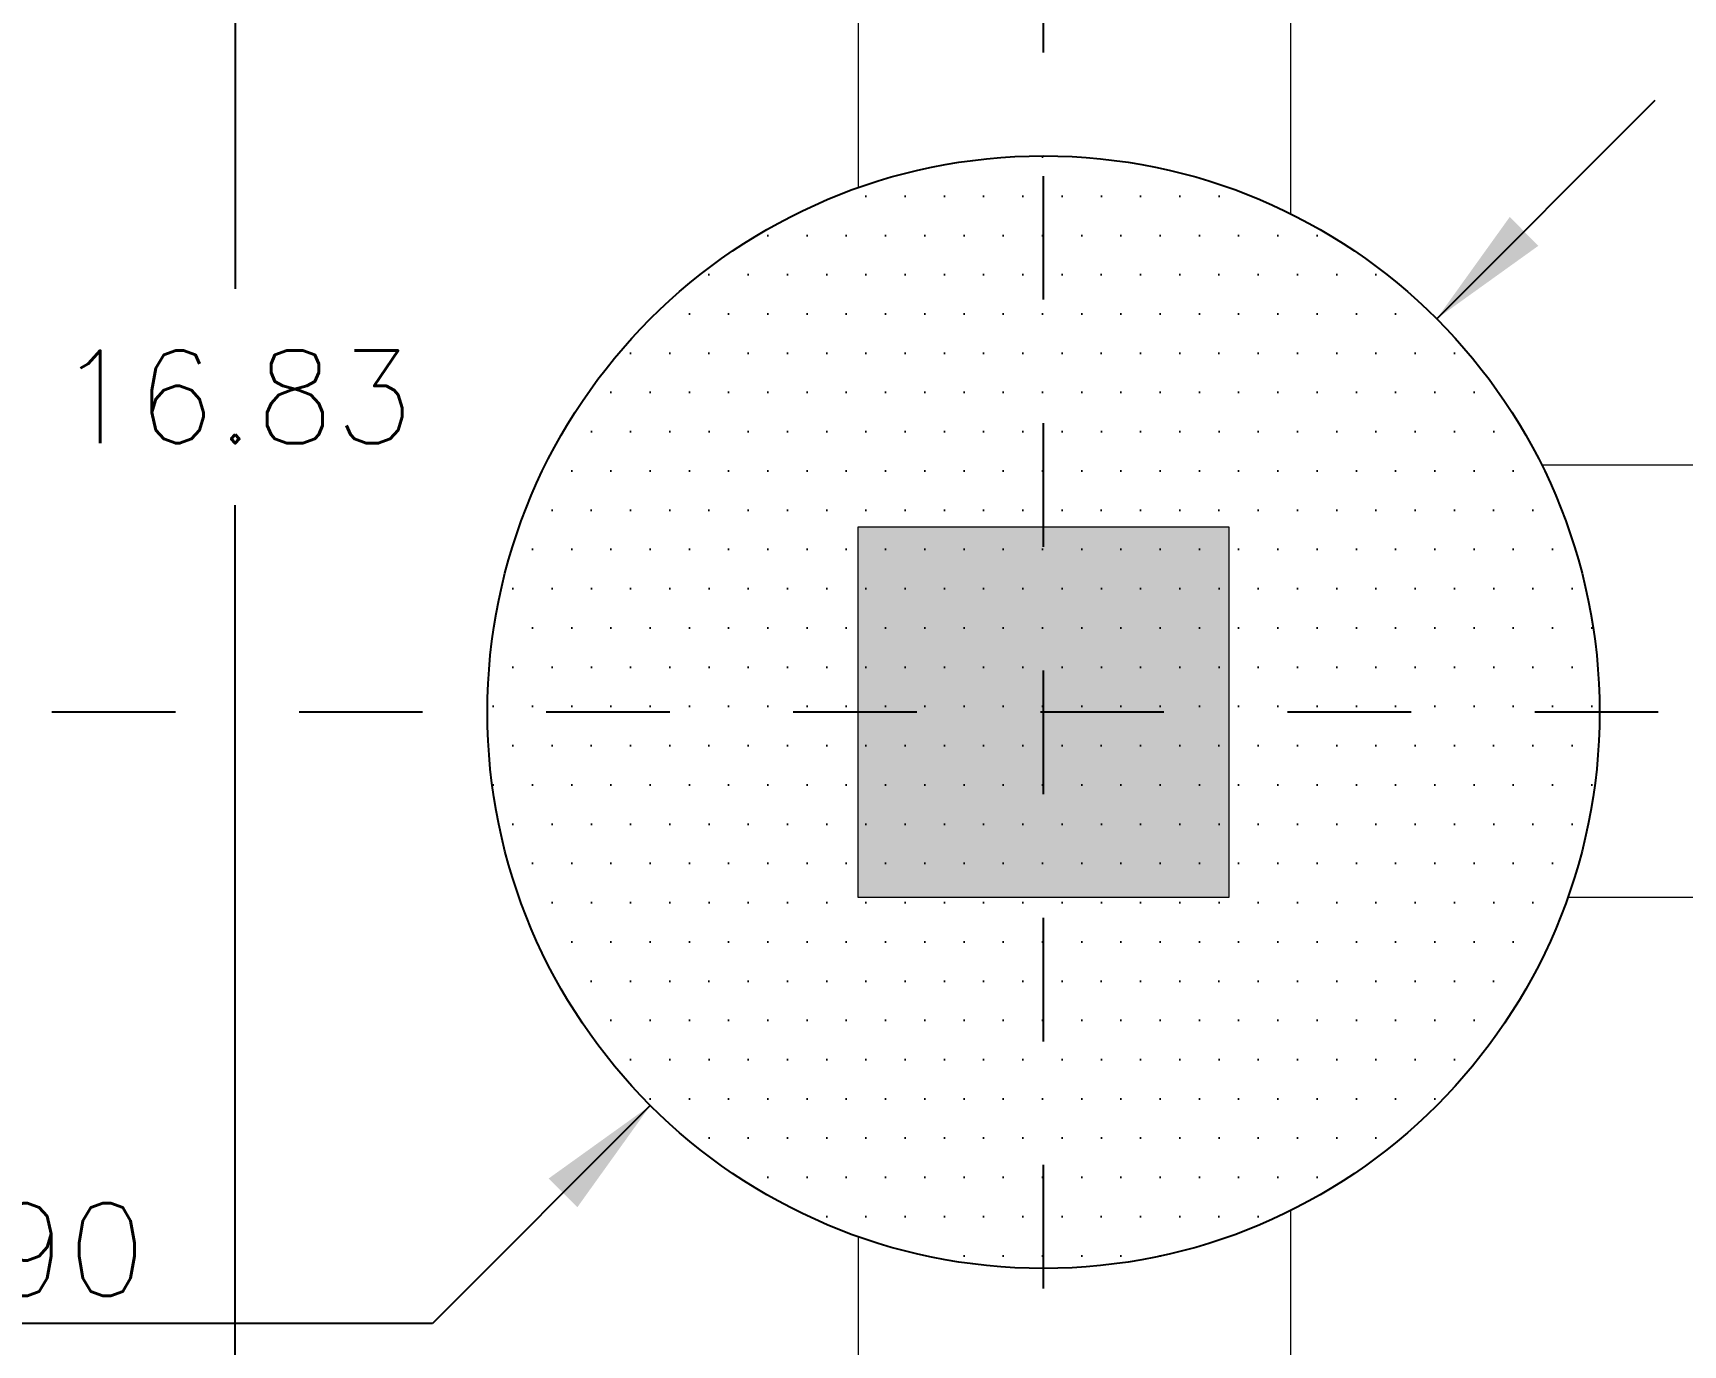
# Model space of a CAD drawing. Header units: millimetres. Extents: x -0.7 to 82.3, y -14.8 to 42.8.
# Drawn here: x 28.35 to 29.685, y 20.629 to 21.69 of the extents above; entities that cross this region are included whole.
import ezdxf
from ezdxf.enums import TextEntityAlignment as Align

# ---------------------------------------------------------------- set-up
doc = ezdxf.new("R2010")
doc.units = ezdxf.units.MM
doc.header["$LTSCALE"] = 0.01
doc.header["$PDMODE"] = 3
doc.linetypes.add('DASHDOT', pattern=[1, 0.5, -0.25, 0, -0.25])
doc.layers.add('FC_COLUMNAS', color=5, linetype='Continuous', lineweight=15)
doc.layers.add('FC_VIGAS', color=2, linetype='Continuous', lineweight=0)
for name, color, linetype in [('FC_COTAS', 1, 'Continuous'), ('FC_EJES', 1, 'DASHDOT'), ('FC_HATCH 252', 252, 'Continuous'), ('FC_HATCH COLUMNAS', 253, 'Continuous'), ('FC_PILAS', 5, 'Continuous'), ('FC_R-80', 11, 'Continuous'), ('FC_REVISION', 32, 'Continuous')]:
    doc.layers.add(name, color=color, linetype=linetype)
doc.styles.add('FC_TEXT1', font='romans.shx')
doc.dimstyles.new('FC_COTAS', dxfattribs={"dimtxt": 0.0015, "dimasz": 0.001, "dimexe": 0, "dimexo": 0, "dimgap": 0.001, "dimtad": 1, "dimtih": 1, "dimtoh": 1, "dimzin": 0, "dimdsep": 46, "dimtxsty": 'FC_TEXT1', "dimblk": 'DOT', "dimcen": 0.09, "dimclrd": 256, "dimclre": 256, "dimclrt": 256, "dimadec": 0, "dimazin": 0, "dimtfac": 1, "dimtix": 1, "dimtmove": 2, "dimatfit": 3, "dimfxl": 1.002, "dimtolj": 1, "dimtzin": 0, "dimlwd": -1, "dimarcsym": 0})
doc.dimstyles.new('FC_COTAS EJES', dxfattribs={"dimtxt": 0.002, "dimasz": 0.0015, "dimexe": 0, "dimexo": 0, "dimgap": 0.001, "dimtad": 1, "dimtih": 1, "dimtoh": 1, "dimzin": 0, "dimdsep": 46, "dimtxsty": 'FC_TEXT1', "dimblk": 'DOT', "dimcen": 0.09, "dimclrd": 256, "dimclre": 256, "dimclrt": 256, "dimadec": 0, "dimazin": 0, "dimtfac": 1, "dimtix": 1, "dimtmove": 2, "dimatfit": 3, "dimfxl": 1.002, "dimtolj": 1, "dimtzin": 0, "dimlwd": -1, "dimarcsym": 0})

# ---------------------------------------------------------------- blocks, each defined once
blk = doc.blocks.new('_Dot')
at = {"color": 0, "linetype": 'ByBlock', "lineweight": -2}
blk.add_line((-0.5, 0), (-1, 0), dxfattribs=at)
at = {"color": 0, "linetype": 'ByBlock', "const_width": 0.5}
blk.add_lwpolyline([(-0.25, 0, 1), (0.25, 0, 1)], format="xyb", close=True, dxfattribs=at)
blk = doc.blocks.new('*D212')
at = {"layer": 'Defpoints', "color": 0, "ltscale": 0.6, "transparency": 16777216}
for p in [(29.0178, 29.8108), (28.5137, 12.9808), (29.0178, 12.9808)]:
    blk.add_point(p, dxfattribs=at)
at = {"layer": 'FC_COTAS', "lineweight": -2, "ltscale": 0.6, "transparency": 16777216}
for p, q in [((29.0178, 29.8108), (28.5137, 29.8108)), ((29.0178, 12.9808), (28.5137, 12.9808))]:
    blk.add_line(p, q, dxfattribs=at)
at = {"layer": 'FC_COTAS', "ltscale": 0.6, "transparency": 16777216}
for p, q in [((28.5137, 29.7608), (28.5137, 21.4833)), ((28.5137, 13.0308), (28.5137, 21.3083))]:
    blk.add_line(p, q, dxfattribs=at)
at = {"layer": 'FC_COTAS', "ltscale": 0.6, "transparency": 16777216, "xscale": 0.05, "yscale": 0.05, "zscale": 0.05}
for p, rotation in [((28.5137, 29.8108), 90), ((28.5137, 12.9808), 270)]:
    blk.add_blockref('_Dot', p, dxfattribs=dict(at, rotation=rotation))
at = {"layer": 'FC_COTAS', "ltscale": 0.6, "transparency": 16777216, "insert": (28.5137, 21.3958), "char_height": 0.075, "attachment_point": 5, "style": 'FC_TEXT1'}
blk.add_mtext('\\A1;16.83', dxfattribs=at)
blk = doc.blocks.new('FC_B_Ejes 2 E-1')
at = {"layer": 'FC_EJES', "ltscale": 0.6}
for points in [[(0.5, -17.1863), (0.5, 1.3092)], [(8.1975, -8.52), (-1.2, -8.52)]]:
    blk.add_lwpolyline(points, dxfattribs=at)
blk = doc.blocks.new('FC_B_Columnas 1 E-1')
at = {"layer": 'FC_HATCH COLUMNAS', "ltscale": 0.6}
h = blk.add_hatch(color=256, dxfattribs=at)
h.dxf.hatch_style = 1
h.paths.add_polyline_path([(0.3, 0), (0, 0), (0, -0.3), (0.3, -0.3)])
h.paths.add_polyline_path([(6.55, -0.3657), (6.55, -0.6657), (6.85, -0.6657), (6.85, -0.3657)])
h.paths.add_polyline_path([(0, -4.47), (0, -4.77), (0.4, -4.77), (0.4, -4.47)])
h.paths.add_polyline_path([(6.85, -4.47), (6.45, -4.47), (6.45, -4.77), (6.85, -4.77)])
h.paths.add_polyline_path([(0, -8.82), (0.3, -8.82), (0.3, -8.52), (0, -8.52)])
h.paths.add_polyline_path([(4.85, -8.52), (4.55, -8.52), (4.55, -8.82), (4.85, -8.82)])
h.paths.add_polyline_path([(0.3, -12.57), (0, -12.57), (0, -12.87), (0.3, -12.87)])
h.paths.add_polyline_path([(4.55, -12.57), (4.55, -12.87), (4.85, -12.87), (4.85, -12.57)])
h.paths.add_polyline_path([(0.3, -16.53), (0, -16.53), (0, -16.83), (0.3, -16.83)])
h.paths.add_polyline_path([(4.55, -16.83), (4.85, -16.83), (4.85, -16.53), (4.55, -16.53)])
at = {"layer": 'FC_COLUMNAS', "ltscale": 0.6}
blk.add_lwpolyline([(0, -8.52), (0.3, -8.52), (0.3, -8.82), (0, -8.82)], close=True, dxfattribs=at)
blk = doc.blocks.new('*U339')
at = {"layer": 'FC_R-80', "ltscale": 0.6, "style": 'FC_TEXT1'}
blk.add_attdef('DC=X.XX', text='', height=0.0015, dxfattribs=at).set_placement((0.023588, -0.009892), align=Align.BOTTOM_RIGHT)
at = {"layer": 'FC_COTAS'}
for points in [[(-0.006364, 0.006364), (-0.009899, 0.009899)], [(0.006364, -0.006364), (0.009892, -0.009892), (0.023588, -0.009892)]]:
    blk.add_leader(points, dimstyle='FC_COTAS EJES', override={"dimscale": 1, "dimasz": 0.002, "dimgap": 0.001, "dimtad": 0}, dxfattribs=at)

msp = doc.modelspace()

# ---------------------------------------------------------------- hatches: boundary and pattern name
at = {"layer": 'FC_HATCH 252', "ltscale": 1.5}
h = msp.add_hatch(dxfattribs=at)
h.set_pattern_fill('DOTS', color=256, scale=0.02)
h.set_pattern_definition([(0, (-24.1413, -1e-09), (0.015875, 0.03175), [0, -0.03175])])
edge = h.paths.add_edge_path()
edge.add_arc((29.1678, 21.1408), 0.45, 0, 360)

# ---------------------------------------------------------------- linework, layer by layer
at = {"layer": 'FC_PILAS', "ltscale": 0.6}
msp.add_circle((29.1678, 21.1408), 0.45, dxfattribs=at)
at = {"layer": 'FC_VIGAS', "ltscale": 0.6}
for points in [[(29.0178, 24.7877), (29.0178, 21.5651)], [(29.5709, 21.3408), (30.3328, 21.3408), (30.3328, 23.6058), (29.3678, 23.6058), (29.3678, 21.5439)], [(29.3678, 20.7377), (29.3678, 18.6758), (30.3328, 18.6758), (30.3328, 20.9908), (29.592, 20.9908)], [(29.0178, 20.7166), (29.0178, 17.5151)]]:
    msp.add_lwpolyline(points, dxfattribs=at)

# ---------------------------------------------------------------- block references
at = {"layer": 'FC_COTAS', "ltscale": 0.6}
ref = msp.add_blockref('*U339', (29.1678, 21.1408), dxfattribs=dict(at, xscale=-50, yscale=50, zscale=50))
ref.add_attrib('DC=X.XX', 'df=0.90', dxfattribs={"layer": 'FC_R-80', "ltscale": 0.6, "height": 0.075, "style": 'FC_TEXT1'}).set_placement((28.4419, 20.6462), align=Align.BOTTOM_RIGHT)
at = {"layer": 'FC_EJES'}
msp.add_blockref('FC_B_Ejes 2 E-1', (28.6678, 29.6608), dxfattribs=at)
at = {"layer": 'FC_REVISION'}
msp.add_blockref('FC_B_Columnas 1 E-1', (29.0178, 29.8108), dxfattribs=at)

# ---------------------------------------------------------------- dimensions: what is measured, and where the dimension line sits
at = {"layer": 'FC_COTAS', "ltscale": 0.6}
dim = msp.add_linear_dim(base=(28.5137, 12.9808), p1=(29.0178, 29.8108), p2=(29.0178, 12.9808), angle=90, dimstyle='FC_COTAS', override={"dimscale": 0, "dimtix": 1, "dimtofl": 1, "dimtmove": 2, "dimatfit": 3}, dxfattribs=at)
dim.commit()
dim.dimension.update_dxf_attribs({"geometry": '*D212', "text_midpoint": (28.5137, 21.3958)})

doc.saveas('drawing.dxf')
